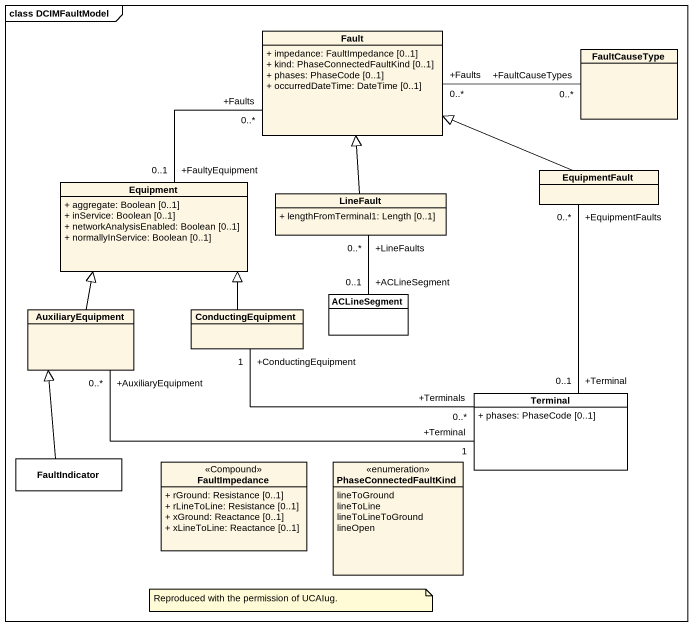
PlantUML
@startuml
mainframe class DCIMFaultModel
hide circle
hide empty members
skinparam classAttributeIconSize 0
class Fault {
  + impedance: FaultImpedance [0..1]
  + kind: PhaseConnectedFaultKind [0..1]
  + phases: PhaseCode [0..1]
  + occurredDateTime: DateTime [0..1]
}
class FaultCauseType
class Equipment {
  + aggregate: Boolean [0..1]
  + inService: Boolean [0..1]
  + networkAnalysisEnabled: Boolean [0..1]
  + normallyInService: Boolean [0..1]
}
class LineFault {
  + lengthFromTerminal1: Length [0..1]
}
class EquipmentFault
class AuxiliaryEquipment
class ConductingEquipment
class ACLineSegment #FFFFFF
class Terminal #FFFFFF {
  + phases: PhaseCode [0..1]
}
class FaultIndicator #FFFFFF
class FaultImpedance <<Compound>> {
  + rGround: Resistance [0..1]
  + rLineToLine: Resistance [0..1]
  + xGround: Reactance [0..1]
  + xLineToLine: Reactance [0..1]
}
enum PhaseConnectedFaultKind {
  lineToGround
  lineToLine
  lineToLineToGround
  lineOpen
}
Fault "+Faults\n0..*" -right- "+FaultCauseTypes\n0..*" FaultCauseType
Fault "+Faults\n0..*" -- "+FaultyEquipment\n0..1" Equipment
LineFault -up-|> Fault
LineFault "+LineFaults\n0..*" -- "+ACLineSegment\n0..1" ACLineSegment
EquipmentFault -left-|> Fault
EquipmentFault "+EquipmentFaults\n0..*" -- "+Terminal\n0..1" Terminal
AuxiliaryEquipment -up-|> Equipment
AuxiliaryEquipment "+AuxiliaryEquipment\n0..*" -right- "+Terminal\n1" Terminal
ConductingEquipment -up-|> Equipment
Terminal "+Terminals\n0..*" -left- "+ConductingEquipment\n1" ConductingEquipment
FaultIndicator -up-|> AuxiliaryEquipment
note as N1
  Reproduced with the permission of UCAIug.
end note
@enduml
